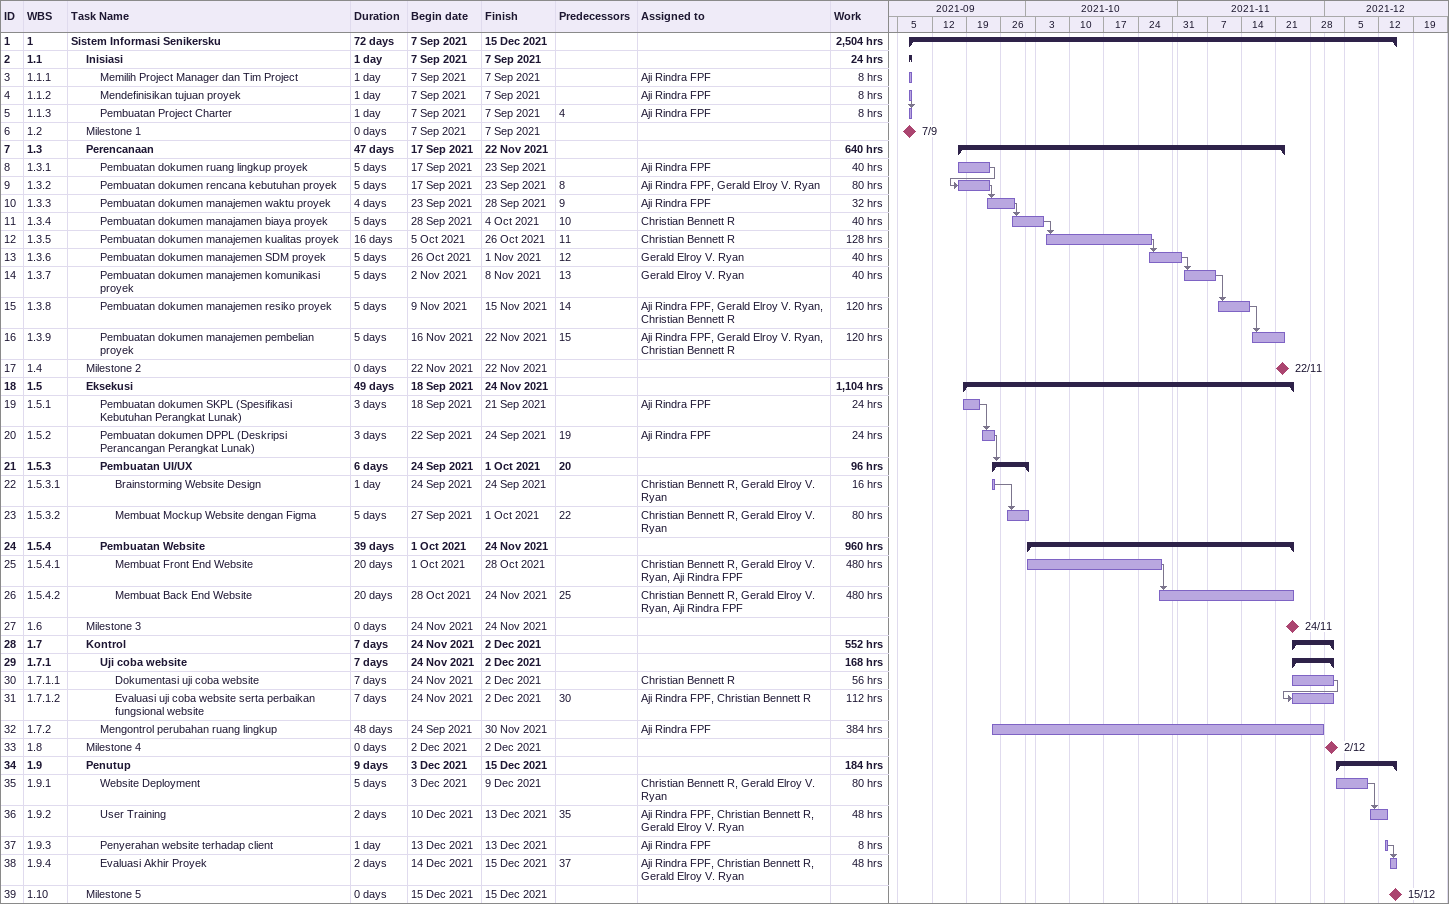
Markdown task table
| ID | WBS | Task | Duration | Start | Finish | Predecessors | Resources | Work (h) |
|---|---|---|---|---|---|---|---|---|
| 1 | 1 | **Sistem Informasi Senikersku** | 72d | 2021-09-07 | 2021-12-15 |  |  | 2504 |
| 2 | 1.1 | **Inisiasi** | 1d | 2021-09-07 | 2021-09-07 |  |  | 24 |
| 3 | 1.1.1 | Memilih Project Manager dan Tim Project | 1d | 2021-09-07 | 2021-09-07 |  | Aji Rindra FPF | 8 |
| 4 | 1.1.2 | Mendefinisikan tujuan proyek | 1d | 2021-09-07 | 2021-09-07 |  | Aji Rindra FPF | 8 |
| 5 | 1.1.3 | Pembuatan Project Charter | 1d | 2021-09-07 | 2021-09-07 | 4 | Aji Rindra FPF | 8 |
| 6 | 1.2 | Milestone 1 | 0d | 2021-09-07 | 2021-09-07 |  |  |  |
| 7 | 1.3 | **Perencanaan** | 47d | 2021-09-17 | 2021-11-22 |  |  | 640 |
| 8 | 1.3.1 | Pembuatan dokumen ruang lingkup proyek | 5d | 2021-09-17 | 2021-09-23 |  | Aji Rindra FPF | 40 |
| 9 | 1.3.2 | Pembuatan dokumen rencana kebutuhan proyek | 5d | 2021-09-17 | 2021-09-23 | 8 | Aji Rindra FPF, Gerald Elroy V. Ryan | 80 |
| 10 | 1.3.3 | Pembuatan dokumen manajemen waktu proyek | 4d | 2021-09-23 | 2021-09-28 | 9 | Aji Rindra FPF | 32 |
| 11 | 1.3.4 | Pembuatan dokumen manajamen biaya proyek | 5d | 2021-09-28 | 2021-10-04 | 10 | Christian Bennett R | 40 |
| 12 | 1.3.5 | Pembuatan dokumen manajemen kualitas proyek | 16d | 2021-10-05 | 2021-10-26 | 11 | Christian Bennett R | 128 |
| 13 | 1.3.6 | Pembuatan dokumen manajemen SDM proyek | 5d | 2021-10-26 | 2021-11-01 | 12 | Gerald Elroy V. Ryan | 40 |
| 14 | 1.3.7 | Pembuatan dokumen manajemen komunikasi proyek | 5d | 2021-11-02 | 2021-11-08 | 13 | Gerald Elroy V. Ryan | 40 |
| 15 | 1.3.8 | Pembuatan dokumen manajemen resiko proyek | 5d | 2021-11-09 | 2021-11-15 | 14 | Aji Rindra FPF, Gerald Elroy V. Ryan, Christian Bennett R | 120 |
| 16 | 1.3.9 | Pembuatan dokumen manajemen pembelian proyek | 5d | 2021-11-16 | 2021-11-22 | 15 | Aji Rindra FPF, Gerald Elroy V. Ryan, Christian Bennett R | 120 |
| 17 | 1.4 | Milestone 2 | 0d | 2021-11-22 | 2021-11-22 |  |  |  |
| 18 | 1.5 | **Eksekusi** | 49d | 2021-09-18 | 2021-11-24 |  |  | 1104 |
| 19 | 1.5.1 | Pembuatan dokumen SKPL (Spesifikasi Kebutuhan Perangkat Lunak) | 3d | 2021-09-18 | 2021-09-21 |  | Aji Rindra FPF | 24 |
| 20 | 1.5.2 | Pembuatan dokumen DPPL (Deskripsi Perancangan Perangkat Lunak) | 3d | 2021-09-22 | 2021-09-24 | 19 | Aji Rindra FPF | 24 |
| 21 | 1.5.3 | **Pembuatan UI/UX** | 6d | 2021-09-24 | 2021-10-01 | 20 |  | 96 |
| 22 | 1.5.3.1 | Brainstorming Website Design | 1d | 2021-09-24 | 2021-09-24 |  | Christian Bennett R, Gerald Elroy V. Ryan | 16 |
| 23 | 1.5.3.2 | Membuat Mockup Website dengan Figma | 5d | 2021-09-27 | 2021-10-01 | 22 | Christian Bennett R, Gerald Elroy V. Ryan | 80 |
| 24 | 1.5.4 | **Pembuatan Website** | 39d | 2021-10-01 | 2021-11-24 |  |  | 960 |
| 25 | 1.5.4.1 | Membuat Front End Website | 20d | 2021-10-01 | 2021-10-28 |  | Christian Bennett R, Gerald Elroy V. Ryan, Aji Rindra FPF | 480 |
| 26 | 1.5.4.2 | Membuat Back End Website | 20d | 2021-10-28 | 2021-11-24 | 25 | Christian Bennett R, Gerald Elroy V. Ryan, Aji Rindra FPF | 480 |
| 27 | 1.6 | Milestone 3 | 0d | 2021-11-24 | 2021-11-24 |  |  |  |
| 28 | 1.7 | **Kontrol** | 7d | 2021-11-24 | 2021-12-02 |  |  | 552 |
| 29 | 1.7.1 | **Uji coba website** | 7d | 2021-11-24 | 2021-12-02 |  |  | 168 |
| 30 | 1.7.1.1 | Dokumentasi uji coba website | 7d | 2021-11-24 | 2021-12-02 |  | Christian Bennett R | 56 |
| 31 | 1.7.1.2 | Evaluasi uji coba website serta perbaikan fungsional website | 7d | 2021-11-24 | 2021-12-02 | 30 | Aji Rindra FPF, Christian Bennett R | 112 |
| 32 | 1.7.2 | Mengontrol perubahan ruang lingkup | 48d | 2021-09-24 | 2021-11-30 |  | Aji Rindra FPF | 384 |
| 33 | 1.8 | Milestone 4 | 0d | 2021-12-02 | 2021-12-02 |  |  |  |
| 34 | 1.9 | **Penutup** | 9d | 2021-12-03 | 2021-12-15 |  |  | 184 |
| 35 | 1.9.1 | Website Deployment | 5d | 2021-12-03 | 2021-12-09 |  | Christian Bennett R, Gerald Elroy V. Ryan | 80 |
| 36 | 1.9.2 | User Training | 2d | 2021-12-10 | 2021-12-13 | 35 | Aji Rindra FPF, Christian Bennett R, Gerald Elroy V. Ryan | 48 |
| 37 | 1.9.3 | Penyerahan website terhadap client | 1d | 2021-12-13 | 2021-12-13 |  | Aji Rindra FPF | 8 |
| 38 | 1.9.4 | Evaluasi Akhir Proyek | 2d | 2021-12-14 | 2021-12-15 | 37 | Aji Rindra FPF, Christian Bennett R, Gerald Elroy V. Ryan | 48 |
| 39 | 1.10 | Milestone 5 | 0d | 2021-12-15 | 2021-12-15 |  |  |  |
